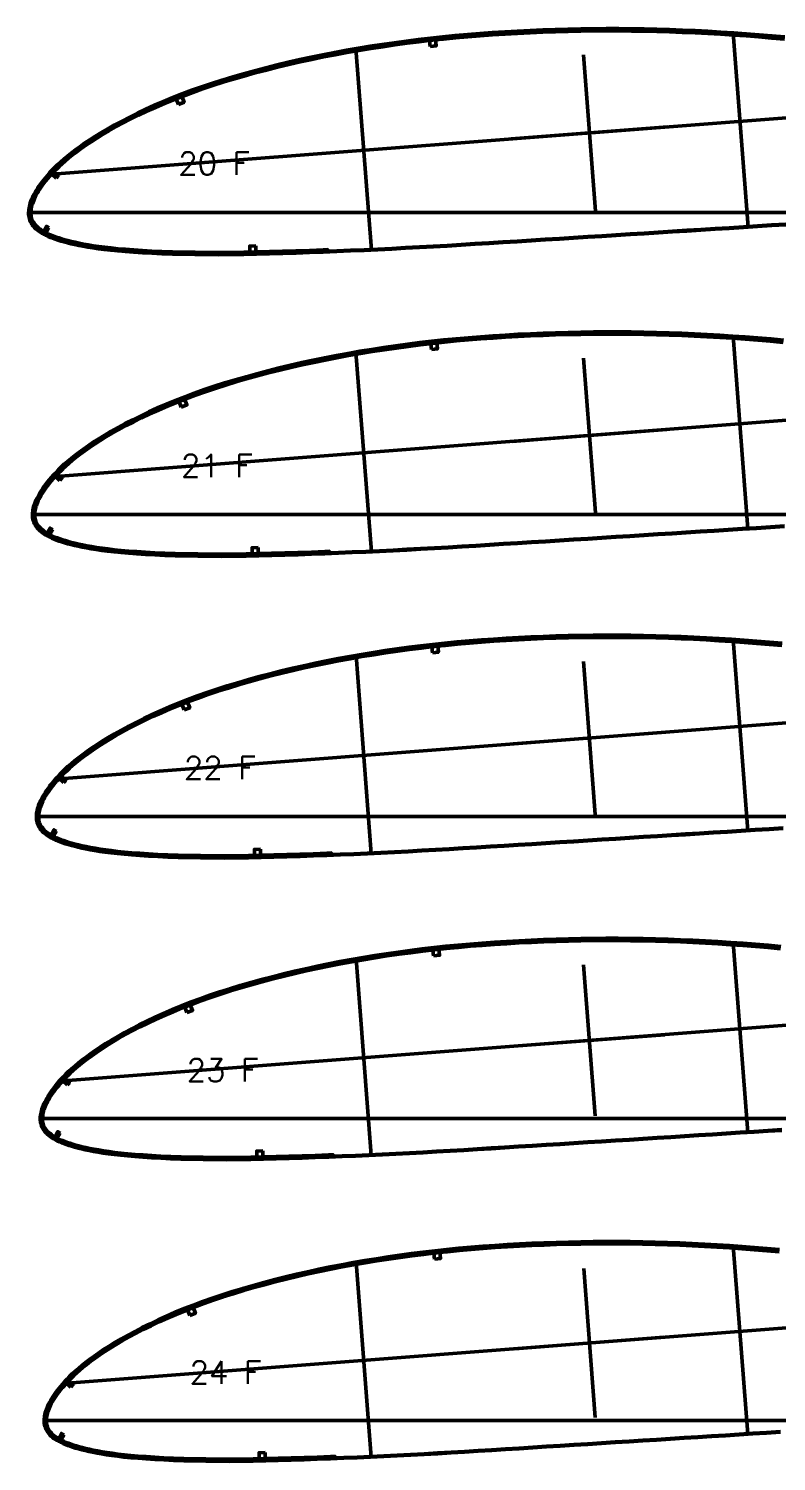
# Model space of a CAD drawing. Header units: metres. Extents: x -405 to 675, y -15418 to 133.
# Drawn here: x -372 to 124, y -4627 to -3678 of the extents above; entities that cross this region are included whole.
import ezdxf

# ---------------------------------------------------------------- set-up
doc = ezdxf.new("R2010")
doc.units = ezdxf.units.M
for name, color, linetype, lineweight in [('FoilLayer', 7, 'Continuous', 50), ('RefFoilLayer', 7, 'Continuous', 50), ('StringerLayer', 7, 'Continuous', 50), ('SubLayer', 7, 'Continuous', 50), ('TextLayer', 7, 'Continuous', 50)]:
    doc.layers.add(name, color=color, linetype=linetype, lineweight=lineweight)
doc.styles.add('MSゴシック', font='romans')

msp = doc.modelspace()

# ---------------------------------------------------------------- linework, layer by layer
at = {"layer": 'FoilLayer'}
for points in [[(129.36, -3685.13), (120.86, -3684.38), (112.36, -3683.67), (103.87, -3683.02), (95.39, -3682.42), (86.92, -3681.88), (78.46, -3681.4), (70, -3680.97), (61.56, -3680.61), (53.12, -3680.3), (44.7, -3680.05), (36.27, -3679.86), (27.86, -3679.73), (19.45, -3679.66), (11.05, -3679.66), (2.64, -3679.71), (-5.77, -3679.83), (-14.16, -3680), (-22.55, -3680.23), (-30.92, -3680.52), (-39.28, -3680.87), (-47.62, -3681.28), (-55.94, -3681.75), (-64.24, -3682.29), (-72.49, -3682.87), (-80.69, -3683.52), (-88.83, -3684.23), (-96.92, -3685.02), (-104.98, -3685.89), (-113.02, -3686.83), (-121.05, -3687.85), (-129.05, -3688.93), (-137.02, -3690.09), (-144.97, -3691.31), (-152.87, -3692.61), (-160.73, -3693.98), (-168.55, -3695.41), (-176.3, -3696.92), (-184, -3698.5), (-191.63, -3700.15), (-199.2, -3701.88), (-206.69, -3703.68), (-214.11, -3705.56), (-221.48, -3707.51), (-228.76, -3709.52), (-235.89, -3711.57), (-242.87, -3713.68), (-249.7, -3715.85), (-256.38, -3718.1), (-262.93, -3720.42), (-269.33, -3722.8), (-275.58, -3725.25), (-281.67, -3727.75), (-287.57, -3730.3), (-293.29, -3732.88), (-298.81, -3735.49), (-304.1, -3738.1), (-309.14, -3740.69), (-313.92, -3743.25), (-318.41, -3745.76), (-322.62, -3748.24), (-326.56, -3750.67), (-330.24, -3753.03), (-333.66, -3755.34), (-336.83, -3757.56), (-339.77, -3759.71), (-342.48, -3761.79), (-344.99, -3763.79), (-347.29, -3765.73), (-349.42, -3767.6), (-351.38, -3769.42), (-353.2, -3771.18), (-354.88, -3772.87), (-356.43, -3774.51), (-357.87, -3776.1), (-359.19, -3777.63), (-360.41, -3779.12), (-361.53, -3780.56), (-362.57, -3781.97), (-363.53, -3783.33), (-364.41, -3784.65), (-365.21, -3785.94), (-365.95, -3787.21), (-366.64, -3788.44), (-367.25, -3789.61), (-367.79, -3790.75), (-368.28, -3791.9), (-368.72, -3793.03), (-369.1, -3794.09), (-369.42, -3795.11), (-369.66, -3796.15), (-369.86, -3797.17), (-370.01, -3798.16), (-370.1, -3799.11), (-370.14, -3800.06), (-370.14, -3800.94), (-370.07, -3801.83), (-369.93, -3802.71), (-369.71, -3803.61), (-369.4, -3804.5), (-369.02, -3805.38), (-368.56, -3806.25), (-368.03, -3807.09), (-367.41, -3807.92), (-366.69, -3808.73), (-365.9, -3809.52), (-365.03, -3810.29), (-364.08, -3811.04), (-363.05, -3811.76), (-361.95, -3812.46), (-360.76, -3813.13), (-359.49, -3813.78), (-358.11, -3814.4), (-356.65, -3815.02), (-355.08, -3815.62), (-353.42, -3816.21), (-351.65, -3816.81), (-349.76, -3817.4), (-347.75, -3817.99), (-345.61, -3818.57), (-343.31, -3819.14), (-340.84, -3819.69), (-338.17, -3820.25), (-335.3, -3820.8), (-332.2, -3821.35), (-328.86, -3821.91), (-325.24, -3822.44), (-321.33, -3822.96), (-317.08, -3823.44), (-312.46, -3823.89), (-307.44, -3824.32), (-302.02, -3824.73), (-296.2, -3825.11), (-289.98, -3825.44), (-283.37, -3825.71), (-276.38, -3825.94), (-269.03, -3826.11), (-261.39, -3826.25), (-253.54, -3826.34), (-245.54, -3826.38), (-237.41, -3826.36), (-229.13, -3826.25), (-220.68, -3826.08), (-212.07, -3825.86), (-203.34, -3825.61), (-194.51, -3825.32), (-185.56, -3824.99), (-176.52, -3824.65), (-173.49, -3824.53), (-173.45, -3825.58), (-167.41, -3825.34), (-158.33, -3824.97), (-149.25, -3824.57), (-140.15, -3824.13), (-131.01, -3823.67), (-121.84, -3823.19), (-112.64, -3822.71), (-103.45, -3822.21), (-94.28, -3821.69), (-85.09, -3821.14), (-75.86, -3820.56), (-66.58, -3819.98), (-57.28, -3819.4), (-47.97, -3818.83), (-38.64, -3818.25), (-29.29, -3817.66), (-19.92, -3817.07), (-10.54, -3816.47), (-1.16, -3815.88), (8.22, -3815.3), (17.61, -3814.71), (26.98, -3814.13), (36.35, -3813.53), (45.73, -3812.93), (55.12, -3812.34), (64.5, -3811.74), (73.88, -3811.16), (83.26, -3810.57), (92.64, -3809.98), (102.02, -3809.38), (111.39, -3808.78), (120.76, -3808.18), (130.12, -3807.58)], [(128.46, -3885.94), (120.02, -3885.18), (111.59, -3884.48), (103.15, -3883.84), (94.73, -3883.24), (86.32, -3882.71), (77.91, -3882.23), (69.52, -3881.8), (61.13, -3881.44), (52.76, -3881.13), (44.39, -3880.89), (36.02, -3880.7), (27.67, -3880.57), (19.32, -3880.5), (10.97, -3880.5), (2.62, -3880.55), (-5.73, -3880.67), (-14.07, -3880.84), (-22.4, -3881.06), (-30.71, -3881.35), (-39.01, -3881.7), (-47.29, -3882.11), (-55.56, -3882.58), (-63.8, -3883.11), (-71.99, -3883.69), (-80.13, -3884.33), (-88.22, -3885.04), (-96.25, -3885.82), (-104.25, -3886.68), (-112.24, -3887.62), (-120.21, -3888.63), (-128.16, -3889.71), (-136.07, -3890.86), (-143.96, -3892.07), (-151.82, -3893.36), (-159.62, -3894.72), (-167.38, -3896.15), (-175.08, -3897.64), (-182.73, -3899.21), (-190.31, -3900.85), (-197.82, -3902.56), (-205.26, -3904.35), (-212.63, -3906.22), (-219.95, -3908.16), (-227.17, -3910.15), (-234.26, -3912.19), (-241.19, -3914.28), (-247.97, -3916.44), (-254.61, -3918.67), (-261.11, -3920.98), (-267.46, -3923.34), (-273.67, -3925.78), (-279.72, -3928.26), (-285.58, -3930.79), (-291.26, -3933.35), (-296.74, -3935.94), (-302, -3938.54), (-307.01, -3941.11), (-311.75, -3943.65), (-316.21, -3946.15), (-320.39, -3948.61), (-324.3, -3951.01), (-327.95, -3953.37), (-331.35, -3955.65), (-334.5, -3957.87), (-337.42, -3960), (-340.11, -3962.06), (-342.6, -3964.05), (-344.89, -3965.97), (-347, -3967.84), (-348.95, -3969.64), (-350.76, -3971.39), (-352.42, -3973.07), (-353.97, -3974.7), (-355.39, -3976.27), (-356.7, -3977.79), (-357.91, -3979.27), (-359.03, -3980.7), (-360.06, -3982.1), (-361.01, -3983.45), (-361.88, -3984.76), (-362.68, -3986.04), (-363.42, -3987.3), (-364.1, -3988.52), (-364.71, -3989.68), (-365.25, -3990.82), (-365.72, -3991.96), (-366.16, -3993.08), (-366.54, -3994.13), (-366.86, -3995.15), (-367.1, -3996.18), (-367.29, -3997.19), (-367.44, -3998.17), (-367.54, -3999.12), (-367.58, -4000.06), (-367.57, -4000.94), (-367.5, -4001.82), (-367.36, -4002.69), (-367.14, -4003.58), (-366.84, -4004.46), (-366.47, -4005.34), (-366.01, -4006.2), (-365.48, -4007.04), (-364.86, -4007.86), (-364.15, -4008.67), (-363.37, -4009.45), (-362.5, -4010.22), (-361.56, -4010.96), (-360.54, -4011.67), (-359.45, -4012.37), (-358.27, -4013.03), (-357, -4013.67), (-355.64, -4014.3), (-354.18, -4014.9), (-352.63, -4015.5), (-350.98, -4016.09), (-349.22, -4016.68), (-347.34, -4017.27), (-345.35, -4017.85), (-343.22, -4018.43), (-340.94, -4018.99), (-338.48, -4019.55), (-335.84, -4020.1), (-332.98, -4020.65), (-329.91, -4021.2), (-326.58, -4021.74), (-322.99, -4022.28), (-319.11, -4022.79), (-314.89, -4023.27), (-310.3, -4023.72), (-305.32, -4024.14), (-299.93, -4024.55), (-294.15, -4024.92), (-287.98, -4025.25), (-281.41, -4025.53), (-274.47, -4025.75), (-267.17, -4025.92), (-259.59, -4026.06), (-251.79, -4026.15), (-243.84, -4026.19), (-235.77, -4026.16), (-227.55, -4026.06), (-219.15, -4025.89), (-210.6, -4025.68), (-201.94, -4025.43), (-193.17, -4025.13), (-184.28, -4024.81), (-175.31, -4024.47), (-172.3, -4024.35), (-172.25, -4025.4), (-166.25, -4025.16), (-157.23, -4024.79), (-148.22, -4024.39), (-139.19, -4023.96), (-130.11, -4023.5), (-120.99, -4023.03), (-111.86, -4022.55), (-102.74, -4022.05), (-93.63, -4021.53), (-84.5, -4020.99), (-75.33, -4020.42), (-66.12, -4019.84), (-56.89, -4019.27), (-47.64, -4018.7), (-38.37, -4018.12), (-29.09, -4017.54), (-19.78, -4016.94), (-10.47, -4016.35), (-1.15, -4015.77), (8.17, -4015.19), (17.49, -4014.61), (26.79, -4014.03), (36.1, -4013.44), (45.42, -4012.84), (54.73, -4012.25), (64.05, -4011.66), (73.37, -4011.08), (82.69, -4010.49), (92, -4009.91), (101.31, -4009.31), (110.63, -4008.71), (119.93, -4008.12), (129.22, -4007.53)], [(127.57, -4086.74), (119.19, -4085.99), (110.81, -4085.3), (102.44, -4084.65), (94.07, -4084.07), (85.72, -4083.53), (77.37, -4083.06), (69.04, -4082.64), (60.71, -4082.28), (52.39, -4081.97), (44.08, -4081.73), (35.77, -4081.54), (27.47, -4081.41), (19.18, -4081.35), (10.89, -4081.34), (2.6, -4081.39), (-5.69, -4081.51), (-13.97, -4081.67), (-22.24, -4081.9), (-30.5, -4082.19), (-38.74, -4082.53), (-46.96, -4082.94), (-55.17, -4083.41), (-63.35, -4083.93), (-71.49, -4084.51), (-79.58, -4085.15), (-87.6, -4085.85), (-95.58, -4086.63), (-103.52, -4087.48), (-111.45, -4088.41), (-119.37, -4089.41), (-127.26, -4090.48), (-135.13, -4091.62), (-142.96, -4092.83), (-150.76, -4094.11), (-158.51, -4095.46), (-166.21, -4096.88), (-173.86, -4098.37), (-181.45, -4099.92), (-188.98, -4101.55), (-196.44, -4103.25), (-203.83, -4105.03), (-211.15, -4106.88), (-218.42, -4108.81), (-225.59, -4110.79), (-232.63, -4112.81), (-239.51, -4114.89), (-246.25, -4117.03), (-252.84, -4119.25), (-259.29, -4121.53), (-265.6, -4123.89), (-271.76, -4126.3), (-277.77, -4128.77), (-283.6, -4131.28), (-289.23, -4133.83), (-294.67, -4136.4), (-299.89, -4138.97), (-304.87, -4141.53), (-309.57, -4144.05), (-314, -4146.53), (-318.16, -4148.97), (-322.04, -4151.36), (-325.67, -4153.7), (-329.04, -4155.97), (-332.17, -4158.17), (-335.07, -4160.29), (-337.74, -4162.33), (-340.21, -4164.31), (-342.48, -4166.22), (-344.58, -4168.07), (-346.52, -4169.86), (-348.31, -4171.59), (-349.97, -4173.26), (-351.5, -4174.88), (-352.91, -4176.44), (-354.21, -4177.95), (-355.42, -4179.42), (-356.52, -4180.84), (-357.55, -4182.23), (-358.49, -4183.57), (-359.36, -4184.87), (-360.15, -4186.15), (-360.88, -4187.4), (-361.55, -4188.61), (-362.16, -4189.76), (-362.7, -4190.88), (-363.17, -4192.02), (-363.61, -4193.13), (-363.99, -4194.18), (-364.3, -4195.19), (-364.54, -4196.2), (-364.73, -4197.21), (-364.88, -4198.18), (-364.97, -4199.12), (-365.01, -4200.06), (-365, -4200.93), (-364.94, -4201.8), (-364.8, -4202.67), (-364.58, -4203.55), (-364.28, -4204.43), (-363.91, -4205.29), (-363.46, -4206.15), (-362.93, -4206.98), (-362.32, -4207.8), (-361.62, -4208.6), (-360.83, -4209.38), (-359.97, -4210.14), (-359.04, -4210.87), (-358.03, -4211.58), (-356.94, -4212.27), (-355.77, -4212.93), (-354.51, -4213.57), (-353.16, -4214.19), (-351.72, -4214.79), (-350.17, -4215.38), (-348.53, -4215.97), (-346.78, -4216.56), (-344.92, -4217.14), (-342.94, -4217.72), (-340.83, -4218.29), (-338.57, -4218.85), (-336.13, -4219.4), (-333.5, -4219.95), (-330.67, -4220.49), (-327.61, -4221.04), (-324.31, -4221.58), (-320.75, -4222.11), (-316.89, -4222.62), (-312.7, -4223.1), (-308.14, -4223.54), (-303.2, -4223.96), (-297.85, -4224.37), (-292.11, -4224.74), (-285.98, -4225.07), (-279.46, -4225.34), (-272.56, -4225.56), (-265.31, -4225.73), (-257.78, -4225.87), (-250.04, -4225.96), (-242.15, -4226), (-234.13, -4225.97), (-225.97, -4225.87), (-217.63, -4225.7), (-209.14, -4225.49), (-200.54, -4225.24), (-191.82, -4224.95), (-183, -4224.63), (-174.09, -4224.29), (-171.1, -4224.17), (-171.06, -4225.22), (-165.1, -4224.98), (-156.14, -4224.62), (-147.19, -4224.22), (-138.22, -4223.79), (-129.21, -4223.34), (-120.15, -4222.87), (-111.09, -4222.39), (-102.03, -4221.89), (-92.98, -4221.38), (-83.91, -4220.84), (-74.81, -4220.27), (-65.66, -4219.7), (-56.49, -4219.13), (-47.31, -4218.57), (-38.11, -4218), (-28.89, -4217.41), (-19.65, -4216.82), (-10.4, -4216.24), (-1.14, -4215.66), (8.11, -4215.08), (17.36, -4214.5), (26.61, -4213.93), (35.85, -4213.34), (45.1, -4212.75), (54.35, -4212.16), (63.61, -4211.58), (72.86, -4211), (82.11, -4210.42), (91.36, -4209.83), (100.61, -4209.24), (109.86, -4208.65), (119.09, -4208.06), (128.32, -4207.47)], [(126.68, -4287.54), (118.35, -4286.8), (110.03, -4286.11), (101.72, -4285.47), (93.41, -4284.89), (85.11, -4284.36), (76.83, -4283.88), (68.55, -4283.47), (60.28, -4283.11), (52.02, -4282.81), (43.77, -4282.56), (35.52, -4282.38), (27.28, -4282.25), (19.05, -4282.19), (10.82, -4282.18), (2.59, -4282.23), (-5.65, -4282.35), (-13.87, -4282.51), (-22.08, -4282.74), (-30.28, -4283.02), (-38.47, -4283.37), (-46.63, -4283.77), (-54.78, -4284.23), (-62.91, -4284.75), (-70.99, -4285.33), (-79.02, -4285.96), (-86.99, -4286.66), (-94.91, -4287.43), (-102.8, -4288.28), (-110.67, -4289.21), (-118.53, -4290.2), (-126.37, -4291.26), (-134.18, -4292.39), (-141.96, -4293.6), (-149.7, -4294.87), (-157.4, -4296.2), (-165.05, -4297.61), (-172.64, -4299.09), (-180.18, -4300.63), (-187.66, -4302.25), (-195.06, -4303.94), (-202.4, -4305.7), (-209.67, -4307.55), (-216.89, -4309.46), (-224.01, -4311.42), (-230.99, -4313.43), (-237.83, -4315.5), (-244.52, -4317.63), (-251.06, -4319.82), (-257.47, -4322.09), (-263.74, -4324.43), (-269.86, -4326.83), (-275.82, -4329.27), (-281.61, -4331.77), (-287.2, -4334.3), (-292.61, -4336.85), (-297.79, -4339.41), (-302.73, -4341.94), (-307.4, -4344.45), (-311.8, -4346.91), (-315.93, -4349.34), (-319.78, -4351.71), (-323.38, -4354.03), (-326.73, -4356.29), (-329.84, -4358.47), (-332.71, -4360.57), (-335.37, -4362.6), (-337.82, -4364.56), (-340.08, -4366.46), (-342.16, -4368.3), (-344.09, -4370.08), (-345.86, -4371.8), (-347.51, -4373.46), (-349.03, -4375.06), (-350.43, -4376.61), (-351.73, -4378.11), (-352.92, -4379.57), (-354.02, -4380.98), (-355.04, -4382.36), (-355.97, -4383.69), (-356.83, -4384.99), (-357.62, -4386.25), (-358.34, -4387.49), (-359.01, -4388.69), (-359.62, -4389.83), (-360.15, -4390.95), (-360.62, -4392.08), (-361.05, -4393.19), (-361.43, -4394.22), (-361.74, -4395.22), (-361.98, -4396.23), (-362.17, -4397.23), (-362.31, -4398.2), (-362.41, -4399.13), (-362.45, -4400.06), (-362.44, -4400.92), (-362.37, -4401.79), (-362.24, -4402.65), (-362.02, -4403.52), (-361.72, -4404.39), (-361.35, -4405.25), (-360.91, -4406.1), (-360.38, -4406.93), (-359.77, -4407.74), (-359.08, -4408.53), (-358.3, -4409.3), (-357.45, -4410.06), (-356.52, -4410.79), (-355.52, -4411.5), (-354.44, -4412.18), (-353.28, -4412.83), (-352.03, -4413.46), (-350.69, -4414.08), (-349.25, -4414.68), (-347.72, -4415.27), (-346.09, -4415.85), (-344.35, -4416.43), (-342.51, -4417.01), (-340.54, -4417.58), (-338.44, -4418.15), (-336.19, -4418.71), (-333.77, -4419.26), (-331.16, -4419.8), (-328.35, -4420.34), (-325.32, -4420.88), (-322.04, -4421.42), (-318.5, -4421.95), (-314.67, -4422.45), (-310.51, -4422.93), (-305.98, -4423.37), (-301.07, -4423.79), (-295.76, -4424.19), (-290.06, -4424.56), (-283.97, -4424.88), (-277.5, -4425.15), (-270.65, -4425.37), (-263.46, -4425.54), (-255.98, -4425.67), (-248.29, -4425.77), (-240.45, -4425.81), (-232.49, -4425.78), (-224.38, -4425.67), (-216.11, -4425.51), (-207.68, -4425.3), (-199.13, -4425.05), (-190.48, -4424.76), (-181.72, -4424.44), (-172.87, -4424.11), (-169.9, -4423.99), (-169.86, -4425.04), (-163.94, -4424.81), (-155.05, -4424.44), (-146.16, -4424.05), (-137.25, -4423.62), (-128.3, -4423.17), (-119.31, -4422.7), (-110.31, -4422.23), (-101.31, -4421.74), (-92.33, -4421.23), (-83.33, -4420.69), (-74.29, -4420.13), (-65.2, -4419.56), (-56.1, -4418.99), (-46.97, -4418.43), (-37.84, -4417.87), (-28.69, -4417.29), (-19.51, -4416.7), (-10.32, -4416.12), (-1.14, -4415.54), (8.05, -4414.97), (17.24, -4414.4), (26.42, -4413.83), (35.6, -4413.24), (44.79, -4412.66), (53.97, -4412.07), (63.16, -4411.49), (72.35, -4410.92), (81.54, -4410.34), (90.72, -4409.76), (99.9, -4409.17), (109.09, -4408.58), (118.26, -4408), (127.42, -4407.42)], [(125.78, -4488.35), (117.52, -4487.61), (109.26, -4486.92), (101, -4486.29), (92.75, -4485.71), (84.51, -4485.18), (76.29, -4484.71), (68.07, -4484.3), (59.86, -4483.94), (51.65, -4483.64), (43.46, -4483.4), (35.27, -4483.22), (27.09, -4483.09), (18.92, -4483.03), (10.74, -4483.02), (2.57, -4483.08), (-5.61, -4483.19), (-13.77, -4483.35), (-21.93, -4483.58), (-30.07, -4483.86), (-38.19, -4484.2), (-46.3, -4484.6), (-54.4, -4485.06), (-62.46, -4485.58), (-70.49, -4486.15), (-78.46, -4486.78), (-86.38, -4487.47), (-94.24, -4488.24), (-102.07, -4489.08), (-109.89, -4490), (-117.7, -4490.98), (-125.48, -4492.04), (-133.23, -4493.16), (-140.96, -4494.36), (-148.64, -4495.62), (-156.29, -4496.95), (-163.88, -4498.34), (-171.43, -4499.81), (-178.91, -4501.35), (-186.33, -4502.95), (-193.69, -4504.63), (-200.97, -4506.38), (-208.19, -4508.21), (-215.36, -4510.11), (-222.43, -4512.06), (-229.36, -4514.05), (-236.15, -4516.1), (-242.79, -4518.22), (-249.29, -4520.4), (-255.65, -4522.65), (-261.87, -4524.97), (-267.95, -4527.35), (-273.87, -4529.78), (-279.62, -4532.26), (-285.18, -4534.77), (-290.54, -4537.31), (-295.68, -4539.84), (-300.59, -4542.36), (-305.23, -4544.85), (-309.6, -4547.3), (-313.69, -4549.7), (-317.52, -4552.06), (-321.09, -4554.36), (-324.42, -4556.6), (-327.5, -4558.77), (-330.36, -4560.86), (-333, -4562.88), (-335.43, -4564.82), (-337.68, -4566.7), (-339.74, -4568.53), (-341.65, -4570.3), (-343.42, -4572), (-345.05, -4573.65), (-346.56, -4575.24), (-347.95, -4576.78), (-349.24, -4578.27), (-350.42, -4579.72), (-351.52, -4581.12), (-352.52, -4582.49), (-353.45, -4583.81), (-354.31, -4585.1), (-355.09, -4586.35), (-355.81, -4587.58), (-356.47, -4588.78), (-357.07, -4589.91), (-357.6, -4591.02), (-358.07, -4592.14), (-358.49, -4593.24), (-358.87, -4594.27), (-359.17, -4595.26), (-359.41, -4596.26), (-359.6, -4597.25), (-359.75, -4598.21), (-359.84, -4599.14), (-359.88, -4600.06), (-359.87, -4600.91), (-359.81, -4601.77), (-359.67, -4602.63), (-359.46, -4603.49), (-359.16, -4604.35), (-358.8, -4605.21), (-358.35, -4606.05), (-357.83, -4606.87), (-357.23, -4607.68), (-356.54, -4608.46), (-355.77, -4609.23), (-354.92, -4609.98), (-354, -4610.7), (-353.01, -4611.41), (-351.93, -4612.08), (-350.78, -4612.73), (-349.54, -4613.36), (-348.21, -4613.97), (-346.78, -4614.56), (-345.26, -4615.15), (-343.65, -4615.73), (-341.92, -4616.3), (-340.09, -4616.88), (-338.14, -4617.45), (-336.05, -4618.01), (-333.82, -4618.57), (-331.42, -4619.11), (-328.83, -4619.65), (-326.03, -4620.19), (-323.02, -4620.72), (-319.77, -4621.26), (-316.25, -4621.78), (-312.45, -4622.28), (-308.32, -4622.75), (-303.83, -4623.19), (-298.95, -4623.61), (-293.68, -4624.01), (-288.02, -4624.37), (-281.97, -4624.69), (-275.54, -4624.96), (-268.74, -4625.18), (-261.6, -4625.35), (-254.17, -4625.48), (-246.54, -4625.58), (-238.76, -4625.61), (-230.85, -4625.59), (-222.8, -4625.48), (-214.58, -4625.32), (-206.21, -4625.11), (-197.73, -4624.86), (-189.14, -4624.58), (-180.44, -4624.26), (-171.65, -4623.93), (-168.7, -4623.81), (-168.66, -4624.86), (-162.78, -4624.63), (-153.95, -4624.26), (-145.13, -4623.88), (-136.28, -4623.45), (-127.4, -4623), (-118.47, -4622.54), (-109.53, -4622.07), (-100.6, -4621.58), (-91.68, -4621.08), (-82.74, -4620.54), (-73.76, -4619.98), (-64.74, -4619.42), (-55.7, -4618.86), (-46.64, -4618.3), (-37.57, -4617.74), (-28.48, -4617.16), (-19.37, -4616.58), (-10.25, -4616), (-1.13, -4615.43), (8, -4614.86), (17.12, -4614.29), (26.24, -4613.73), (35.35, -4613.15), (44.47, -4612.56), (53.59, -4611.98), (62.72, -4611.41), (71.84, -4610.84), (80.96, -4610.27), (90.08, -4609.69), (99.2, -4609.11), (108.32, -4608.52), (117.43, -4607.94), (126.52, -4607.36)]]:
    msp.add_lwpolyline(points, dxfattribs=at)
at = {"layer": 'RefFoilLayer'}
for points in [[(129.49, -3683.64), (120.98, -3682.88), (112.48, -3682.17), (103.98, -3681.52), (95.48, -3680.92), (87, -3680.38), (78.53, -3679.9), (70.07, -3679.47), (61.61, -3679.11), (53.17, -3678.8), (44.73, -3678.55), (36.3, -3678.36), (27.87, -3678.23), (19.45, -3678.16), (11.04, -3678.16), (2.62, -3678.21), (-5.8, -3678.33), (-14.21, -3678.5), (-22.6, -3678.73), (-30.99, -3679.02), (-39.35, -3679.37), (-47.71, -3679.78), (-56.04, -3680.26), (-64.35, -3680.79), (-72.61, -3681.38), (-80.82, -3682.03), (-88.98, -3682.74), (-97.08, -3683.53), (-105.15, -3684.4), (-113.21, -3685.34), (-121.25, -3686.36), (-129.26, -3687.45), (-137.25, -3688.6), (-145.21, -3689.83), (-153.13, -3691.13), (-161.01, -3692.5), (-168.83, -3693.94), (-176.6, -3695.45), (-184.32, -3697.04), (-191.97, -3698.69), (-199.55, -3700.42), (-207.05, -3702.22), (-214.5, -3704.11), (-221.88, -3706.07), (-229.17, -3708.08), (-236.32, -3710.13), (-243.33, -3712.25), (-250.18, -3714.43), (-256.88, -3716.69), (-263.45, -3719.01), (-269.87, -3721.41), (-276.15, -3723.86), (-282.26, -3726.37), (-288.19, -3728.93), (-293.93, -3731.52), (-299.47, -3734.14), (-304.79, -3736.76), (-309.85, -3739.37), (-314.65, -3741.94), (-319.17, -3744.47), (-323.41, -3746.96), (-327.38, -3749.4), (-331.08, -3751.79), (-334.52, -3754.11), (-337.72, -3756.35), (-340.68, -3758.52), (-343.42, -3760.62), (-345.95, -3762.64), (-348.29, -3764.6), (-350.44, -3766.5), (-352.43, -3768.34), (-354.27, -3770.12), (-355.97, -3771.84), (-357.55, -3773.51), (-359, -3775.12), (-360.35, -3776.68), (-361.59, -3778.2), (-362.74, -3779.67), (-363.8, -3781.11), (-364.78, -3782.5), (-365.68, -3783.86), (-366.5, -3785.19), (-367.26, -3786.48), (-367.96, -3787.74), (-368.61, -3788.96), (-369.18, -3790.17), (-369.67, -3791.36), (-370.13, -3792.52), (-370.54, -3793.65), (-370.88, -3794.77), (-371.14, -3795.87), (-371.34, -3796.95), (-371.5, -3798.01), (-371.6, -3799.05), (-371.64, -3800.06), (-371.63, -3801.06), (-371.55, -3802.07), (-371.38, -3803.09), (-371.12, -3804.1), (-370.78, -3805.1), (-370.35, -3806.08), (-369.83, -3807.05), (-369.22, -3808), (-368.53, -3808.92), (-367.75, -3809.8), (-366.89, -3810.65), (-365.95, -3811.47), (-364.94, -3812.27), (-363.85, -3813.03), (-362.69, -3813.77), (-361.44, -3814.47), (-360.11, -3815.14), (-358.69, -3815.79), (-357.19, -3816.42), (-355.59, -3817.03), (-353.89, -3817.64), (-352.09, -3818.24), (-350.18, -3818.84), (-348.14, -3819.44), (-345.97, -3820.02), (-343.64, -3820.6), (-341.14, -3821.16), (-338.46, -3821.72), (-335.56, -3822.28), (-332.44, -3822.83), (-329.08, -3823.39), (-325.44, -3823.93), (-321.5, -3824.45), (-317.22, -3824.94), (-312.59, -3825.39), (-307.55, -3825.82), (-302.12, -3826.23), (-296.28, -3826.61), (-290.04, -3826.94), (-283.42, -3827.21), (-276.41, -3827.44), (-269.06, -3827.61), (-261.41, -3827.75), (-253.55, -3827.84), (-245.53, -3827.88), (-237.39, -3827.85), (-229.1, -3827.75), (-220.64, -3827.58), (-212.03, -3827.36), (-203.29, -3827.11), (-194.45, -3826.82), (-185.5, -3826.49), (-176.47, -3826.15), (-167.39, -3825.79), (-158.31, -3825.42), (-149.23, -3825.02), (-140.13, -3824.58), (-130.99, -3824.12), (-121.81, -3823.64), (-112.62, -3823.16), (-103.43, -3822.66), (-94.25, -3822.14), (-85.06, -3821.59), (-75.83, -3821.01), (-66.55, -3820.43), (-57.26, -3819.85), (-47.94, -3819.28), (-38.61, -3818.7), (-29.26, -3818.11), (-19.89, -3817.51), (-10.51, -3816.92), (-1.13, -3816.33), (8.25, -3815.75), (17.64, -3815.16), (27.01, -3814.58), (36.38, -3813.98), (45.76, -3813.38), (55.14, -3812.78), (64.52, -3812.19), (73.91, -3811.61), (83.29, -3811.02), (92.67, -3810.43), (102.05, -3809.83), (111.42, -3809.22), (120.79, -3808.62), (130.15, -3808.03)], [(128.6, -3884.44), (120.15, -3883.69), (111.7, -3882.99), (103.26, -3882.34), (94.82, -3881.75), (86.4, -3881.21), (77.99, -3880.73), (69.58, -3880.31), (61.19, -3879.94), (52.8, -3879.64), (44.42, -3879.39), (36.05, -3879.2), (27.68, -3879.07), (19.32, -3879), (10.96, -3879), (2.6, -3879.05), (-5.76, -3879.17), (-14.11, -3879.34), (-22.45, -3879.57), (-30.77, -3879.85), (-39.08, -3880.2), (-47.38, -3880.61), (-55.65, -3881.08), (-63.9, -3881.61), (-72.11, -3882.2), (-80.27, -3882.84), (-88.36, -3883.55), (-96.41, -3884.33), (-104.42, -3885.19), (-112.42, -3886.13), (-120.41, -3887.14), (-128.37, -3888.22), (-136.3, -3889.37), (-144.21, -3890.59), (-152.07, -3891.88), (-159.89, -3893.24), (-167.67, -3894.67), (-175.38, -3896.17), (-183.04, -3897.75), (-190.64, -3899.39), (-198.17, -3901.1), (-205.62, -3902.9), (-213.02, -3904.77), (-220.35, -3906.72), (-227.59, -3908.71), (-234.69, -3910.75), (-241.65, -3912.85), (-248.45, -3915.02), (-255.11, -3917.26), (-261.63, -3919.57), (-268.01, -3921.95), (-274.24, -3924.39), (-280.31, -3926.88), (-286.2, -3929.42), (-291.9, -3932), (-297.4, -3934.6), (-302.68, -3937.2), (-307.71, -3939.79), (-312.48, -3942.34), (-316.97, -3944.85), (-321.18, -3947.33), (-325.12, -3949.75), (-328.79, -3952.12), (-332.21, -3954.43), (-335.39, -3956.66), (-338.33, -3958.81), (-341.05, -3960.89), (-343.56, -3962.9), (-345.88, -3964.85), (-348.02, -3966.73), (-349.99, -3968.56), (-351.82, -3970.33), (-353.51, -3972.04), (-355.08, -3973.69), (-356.52, -3975.29), (-357.86, -3976.84), (-359.1, -3978.35), (-360.24, -3979.81), (-361.29, -3981.24), (-362.26, -3982.62), (-363.15, -3983.97), (-363.97, -3985.29), (-364.73, -3986.57), (-365.42, -3987.82), (-366.06, -3989.04), (-366.63, -3990.24), (-367.12, -3991.42), (-367.57, -3992.57), (-367.98, -3993.7), (-368.32, -3994.8), (-368.58, -3995.9), (-368.78, -3996.97), (-368.93, -3998.02), (-369.04, -3999.05), (-369.08, -4000.06), (-369.07, -4001.06), (-368.98, -4002.06), (-368.82, -4003.06), (-368.56, -4004.07), (-368.22, -4005.06), (-367.79, -4006.04), (-367.28, -4007.01), (-366.67, -4007.94), (-365.99, -4008.85), (-365.21, -4009.73), (-364.36, -4010.58), (-363.43, -4011.4), (-362.42, -4012.18), (-361.34, -4012.94), (-360.18, -4013.67), (-358.94, -4014.37), (-357.62, -4015.04), (-356.21, -4015.68), (-354.72, -4016.3), (-353.13, -4016.91), (-351.45, -4017.52), (-349.66, -4018.11), (-347.76, -4018.71), (-345.74, -4019.3), (-343.58, -4019.89), (-341.27, -4020.46), (-338.79, -4021.02), (-336.12, -4021.57), (-333.25, -4022.12), (-330.15, -4022.68), (-326.8, -4023.23), (-323.19, -4023.77), (-319.28, -4024.28), (-315.03, -4024.76), (-310.43, -4025.21), (-305.43, -4025.64), (-300.03, -4026.05), (-294.23, -4026.42), (-288.04, -4026.75), (-281.46, -4027.03), (-274.5, -4027.25), (-267.2, -4027.42), (-259.6, -4027.56), (-251.8, -4027.65), (-243.84, -4027.69), (-235.75, -4027.66), (-227.52, -4027.56), (-219.12, -4027.39), (-210.56, -4027.18), (-201.89, -4026.92), (-193.11, -4026.63), (-184.22, -4026.31), (-175.25, -4025.97), (-166.23, -4025.61), (-157.21, -4025.24), (-148.2, -4024.84), (-139.16, -4024.41), (-130.09, -4023.95), (-120.97, -4023.48), (-111.84, -4023), (-102.71, -4022.5), (-93.6, -4021.98), (-84.47, -4021.44), (-75.3, -4020.87), (-66.09, -4020.29), (-56.86, -4019.72), (-47.61, -4019.15), (-38.35, -4018.57), (-29.06, -4017.99), (-19.75, -4017.39), (-10.44, -4016.8), (-1.12, -4016.22), (8.19, -4015.64), (17.51, -4015.06), (26.82, -4014.48), (36.13, -4013.89), (45.45, -4013.29), (54.76, -4012.7), (64.08, -4012.11), (73.4, -4011.53), (82.72, -4010.94), (92.03, -4010.35), (101.34, -4009.76), (110.65, -4009.16), (119.96, -4008.56), (129.25, -4007.98)], [(127.7, -4085.25), (119.31, -4084.5), (110.92, -4083.8), (102.54, -4083.16), (94.17, -4082.57), (85.8, -4082.03), (77.45, -4081.56), (69.1, -4081.14), (60.76, -4080.78), (52.43, -4080.47), (44.11, -4080.23), (35.8, -4080.04), (27.49, -4079.91), (19.18, -4079.85), (10.89, -4079.84), (2.58, -4079.89), (-5.72, -4080.01), (-14.01, -4080.18), (-22.29, -4080.4), (-30.56, -4080.69), (-38.81, -4081.04), (-47.05, -4081.44), (-55.27, -4081.91), (-63.46, -4082.43), (-71.61, -4083.02), (-79.71, -4083.65), (-87.75, -4084.36), (-95.74, -4085.14), (-103.7, -4085.99), (-111.64, -4086.93), (-119.57, -4087.93), (-127.48, -4089), (-135.36, -4090.14), (-143.2, -4091.35), (-151.01, -4092.64), (-158.78, -4093.99), (-166.5, -4095.41), (-174.17, -4096.9), (-181.77, -4098.46), (-189.32, -4100.09), (-196.79, -4101.79), (-204.19, -4103.57), (-211.54, -4105.43), (-218.82, -4107.36), (-226.01, -4109.34), (-233.06, -4111.37), (-239.97, -4113.46), (-246.72, -4115.61), (-253.34, -4117.84), (-259.81, -4120.13), (-266.15, -4122.49), (-272.33, -4124.91), (-278.36, -4127.39), (-284.21, -4129.91), (-289.88, -4132.47), (-295.34, -4135.05), (-300.58, -4137.64), (-305.57, -4140.2), (-310.31, -4142.74), (-314.76, -4145.24), (-318.95, -4147.69), (-322.86, -4150.1), (-326.5, -4152.46), (-329.9, -4154.74), (-333.05, -4156.96), (-335.98, -4159.1), (-338.68, -4161.16), (-341.17, -4163.16), (-343.48, -4165.09), (-345.6, -4166.97), (-347.56, -4168.78), (-349.38, -4170.54), (-351.06, -4172.23), (-352.61, -4173.87), (-354.05, -4175.46), (-355.37, -4177), (-356.6, -4178.5), (-357.73, -4179.95), (-358.78, -4181.37), (-359.74, -4182.74), (-360.63, -4184.08), (-361.44, -4185.39), (-362.19, -4186.67), (-362.88, -4187.91), (-363.52, -4189.12), (-364.08, -4190.31), (-364.57, -4191.48), (-365.02, -4192.62), (-365.42, -4193.74), (-365.76, -4194.84), (-366.01, -4195.93), (-366.21, -4196.99), (-366.37, -4198.04), (-366.47, -4199.06), (-366.51, -4200.06), (-366.5, -4201.05), (-366.42, -4202.04), (-366.25, -4203.04), (-366, -4204.04), (-365.66, -4205.03), (-365.23, -4206), (-364.72, -4206.96), (-364.13, -4207.89), (-363.44, -4208.79), (-362.67, -4209.66), (-361.82, -4210.5), (-360.9, -4211.32), (-359.9, -4212.1), (-358.83, -4212.85), (-357.68, -4213.58), (-356.45, -4214.27), (-355.14, -4214.93), (-353.74, -4215.57), (-352.25, -4216.19), (-350.68, -4216.8), (-349.01, -4217.39), (-347.23, -4217.99), (-345.35, -4218.58), (-343.34, -4219.17), (-341.19, -4219.75), (-338.9, -4220.31), (-336.43, -4220.87), (-333.78, -4221.42), (-330.93, -4221.97), (-327.85, -4222.52), (-324.53, -4223.07), (-320.94, -4223.6), (-317.06, -4224.11), (-312.84, -4224.59), (-308.27, -4225.04), (-303.31, -4225.46), (-297.95, -4225.86), (-292.19, -4226.24), (-286.04, -4226.57), (-279.5, -4226.84), (-272.6, -4227.06), (-265.34, -4227.23), (-257.8, -4227.37), (-250.05, -4227.46), (-242.14, -4227.5), (-234.11, -4227.47), (-225.94, -4227.36), (-217.59, -4227.2), (-209.1, -4226.99), (-200.49, -4226.74), (-191.77, -4226.45), (-182.94, -4226.13), (-174.03, -4225.79), (-165.08, -4225.43), (-156.12, -4225.07), (-147.17, -4224.67), (-138.2, -4224.24), (-129.18, -4223.79), (-120.13, -4223.32), (-111.06, -4222.84), (-102, -4222.34), (-92.95, -4221.83), (-83.89, -4221.29), (-74.78, -4220.72), (-65.63, -4220.15), (-56.47, -4219.58), (-47.28, -4219.02), (-38.08, -4218.44), (-28.86, -4217.86), (-19.62, -4217.27), (-10.37, -4216.69), (-1.12, -4216.1), (8.14, -4215.53), (17.39, -4214.95), (26.64, -4214.38), (35.88, -4213.79), (45.13, -4213.2), (54.38, -4212.61), (63.63, -4212.03), (72.89, -4211.45), (82.14, -4210.87), (91.39, -4210.28), (100.64, -4209.69), (109.88, -4209.1), (119.12, -4208.51), (128.35, -4207.92)], [(126.81, -4286.05), (118.48, -4285.31), (110.15, -4284.62), (101.82, -4283.98), (93.51, -4283.39), (85.2, -4282.86), (76.9, -4282.39), (68.62, -4281.97), (60.34, -4281.61), (52.07, -4281.31), (43.8, -4281.07), (35.54, -4280.88), (27.29, -4280.75), (19.05, -4280.69), (10.81, -4280.68), (2.57, -4280.73), (-5.68, -4280.85), (-13.91, -4281.01), (-22.14, -4281.24), (-30.35, -4281.52), (-38.54, -4281.87), (-46.72, -4282.27), (-54.88, -4282.74), (-63.01, -4283.26), (-71.11, -4283.83), (-79.15, -4284.47), (-87.14, -4285.17), (-95.07, -4285.94), (-102.97, -4286.79), (-110.86, -4287.72), (-118.74, -4288.71), (-126.59, -4289.78), (-134.41, -4290.91), (-142.2, -4292.12), (-149.96, -4293.39), (-157.67, -4294.73), (-165.34, -4296.14), (-172.95, -4297.62), (-180.5, -4299.17), (-187.99, -4300.79), (-195.41, -4302.48), (-202.77, -4304.25), (-210.06, -4306.1), (-217.29, -4308.01), (-224.42, -4309.98), (-231.43, -4311.99), (-238.29, -4314.07), (-245, -4316.2), (-251.56, -4318.41), (-257.99, -4320.69), (-264.28, -4323.03), (-270.43, -4325.44), (-276.41, -4327.9), (-282.22, -4330.4), (-287.85, -4332.94), (-293.27, -4335.51), (-298.47, -4338.07), (-303.44, -4340.62), (-308.13, -4343.14), (-312.56, -4345.62), (-316.71, -4348.06), (-320.6, -4350.45), (-324.22, -4352.79), (-327.59, -4355.06), (-330.72, -4357.26), (-333.62, -4359.38), (-336.31, -4361.43), (-338.79, -4363.42), (-341.07, -4365.34), (-343.18, -4367.2), (-345.13, -4369), (-346.93, -4370.74), (-348.6, -4372.43), (-350.14, -4374.06), (-351.57, -4375.63), (-352.89, -4377.16), (-354.1, -4378.65), (-355.23, -4380.09), (-356.26, -4381.5), (-357.22, -4382.86), (-358.11, -4384.19), (-358.91, -4385.49), (-359.65, -4386.76), (-360.34, -4387.99), (-360.97, -4389.19), (-361.53, -4390.37), (-362.02, -4391.54), (-362.46, -4392.67), (-362.86, -4393.78), (-363.19, -4394.88), (-363.45, -4395.95), (-363.65, -4397.01), (-363.8, -4398.05), (-363.9, -4399.07), (-363.95, -4400.06), (-363.93, -4401.04), (-363.85, -4402.03), (-363.69, -4403.02), (-363.44, -4404.01), (-363.1, -4404.99), (-362.68, -4405.96), (-362.17, -4406.91), (-361.58, -4407.83), (-360.9, -4408.73), (-360.13, -4409.6), (-359.29, -4410.43), (-358.37, -4411.24), (-357.38, -4412.02), (-356.32, -4412.76), (-355.17, -4413.48), (-353.95, -4414.17), (-352.65, -4414.83), (-351.26, -4415.46), (-349.79, -4416.08), (-348.22, -4416.68), (-346.56, -4417.27), (-344.8, -4417.86), (-342.93, -4418.45), (-340.93, -4419.03), (-338.8, -4419.61), (-336.52, -4420.17), (-334.08, -4420.72), (-331.45, -4421.27), (-328.61, -4421.82), (-325.56, -4422.36), (-322.26, -4422.9), (-318.7, -4423.43), (-314.84, -4423.94), (-310.65, -4424.42), (-306.11, -4424.86), (-301.18, -4425.28), (-295.86, -4425.68), (-290.14, -4426.05), (-284.04, -4426.38), (-277.55, -4426.65), (-270.69, -4426.87), (-263.48, -4427.04), (-256, -4427.17), (-248.3, -4427.27), (-240.45, -4427.31), (-232.47, -4427.28), (-224.35, -4427.17), (-216.07, -4427.01), (-207.63, -4426.8), (-199.08, -4426.55), (-190.43, -4426.26), (-181.66, -4425.94), (-172.81, -4425.6), (-163.92, -4425.25), (-155.03, -4424.89), (-146.14, -4424.5), (-137.23, -4424.07), (-128.28, -4423.62), (-119.29, -4423.15), (-110.28, -4422.68), (-101.29, -4422.19), (-92.3, -4421.68), (-83.3, -4421.14), (-74.26, -4420.58), (-65.17, -4420.01), (-56.07, -4419.44), (-46.95, -4418.88), (-37.81, -4418.32), (-28.66, -4417.74), (-19.48, -4417.15), (-10.3, -4416.57), (-1.11, -4415.99), (8.08, -4415.42), (17.27, -4414.85), (26.45, -4414.27), (35.63, -4413.69), (44.82, -4413.1), (54, -4412.52), (63.19, -4411.94), (72.38, -4411.37), (81.57, -4410.79), (90.75, -4410.21), (99.93, -4409.62), (109.12, -4409.03), (118.29, -4408.45), (127.45, -4407.87)], [(125.91, -4486.85), (117.64, -4486.12), (109.37, -4485.43), (101.1, -4484.79), (92.85, -4484.21), (84.6, -4483.69), (76.36, -4483.22), (68.13, -4482.8), (59.91, -4482.45), (51.7, -4482.15), (43.49, -4481.9), (35.29, -4481.72), (27.1, -4481.59), (18.92, -4481.53), (10.73, -4481.52), (2.55, -4481.58), (-5.64, -4481.69), (-13.81, -4481.85), (-21.98, -4482.08), (-30.13, -4482.36), (-38.27, -4482.7), (-46.39, -4483.1), (-54.49, -4483.56), (-62.57, -4484.08), (-70.61, -4484.65), (-78.59, -4485.28), (-86.52, -4485.98), (-94.4, -4486.74), (-102.25, -4487.59), (-110.08, -4488.51), (-117.9, -4489.5), (-125.69, -4490.55), (-133.46, -4491.68), (-141.2, -4492.88), (-148.9, -4494.14), (-156.56, -4495.47), (-164.17, -4496.87), (-171.73, -4498.34), (-179.23, -4499.88), (-186.67, -4501.49), (-194.04, -4503.17), (-201.34, -4504.92), (-208.58, -4506.76), (-215.75, -4508.66), (-222.84, -4510.61), (-229.8, -4512.61), (-236.61, -4514.67), (-243.27, -4516.79), (-249.79, -4518.99), (-256.18, -4521.25), (-262.42, -4523.58), (-268.52, -4525.96), (-274.46, -4528.41), (-280.23, -4530.89), (-285.82, -4533.41), (-291.2, -4535.96), (-296.37, -4538.51), (-301.3, -4541.04), (-305.96, -4543.54), (-310.36, -4546), (-314.48, -4548.43), (-318.34, -4550.8), (-321.93, -4553.12), (-325.28, -4555.38), (-328.39, -4557.56), (-331.27, -4559.67), (-333.94, -4561.71), (-336.4, -4563.67), (-338.67, -4565.58), (-340.76, -4567.43), (-342.7, -4569.22), (-344.48, -4570.95), (-346.14, -4572.62), (-347.67, -4574.24), (-349.09, -4575.8), (-350.4, -4577.32), (-351.61, -4578.8), (-352.72, -4580.23), (-353.75, -4581.63), (-354.7, -4582.98), (-355.58, -4584.3), (-356.38, -4585.59), (-357.12, -4586.85), (-357.8, -4588.08), (-358.43, -4589.27), (-358.98, -4590.44), (-359.47, -4591.6), (-359.9, -4592.73), (-360.3, -4593.83), (-360.63, -4594.91), (-360.89, -4595.98), (-361.09, -4597.03), (-361.24, -4598.06), (-361.34, -4599.07), (-361.38, -4600.06), (-361.37, -4601.03), (-361.29, -4602.02), (-361.13, -4603), (-360.88, -4603.98), (-360.54, -4604.96), (-360.12, -4605.92), (-359.62, -4606.86), (-359.03, -4607.78), (-358.35, -4608.67), (-357.59, -4609.53), (-356.76, -4610.36), (-355.85, -4611.16), (-354.86, -4611.93), (-353.8, -4612.67), (-352.67, -4613.39), (-351.46, -4614.07), (-350.16, -4614.72), (-348.79, -4615.35), (-347.32, -4615.96), (-345.77, -4616.56), (-344.12, -4617.15), (-342.37, -4617.74), (-340.51, -4618.32), (-338.53, -4618.9), (-336.41, -4619.47), (-334.15, -4620.03), (-331.72, -4620.58), (-329.11, -4621.12), (-326.3, -4621.66), (-323.26, -4622.2), (-319.99, -4622.74), (-316.45, -4623.27), (-312.62, -4623.77), (-308.46, -4624.25), (-303.95, -4624.69), (-299.06, -4625.1), (-293.77, -4625.5), (-288.1, -4625.87), (-282.03, -4626.19), (-275.59, -4626.46), (-268.78, -4626.68), (-261.63, -4626.85), (-254.19, -4626.98), (-246.55, -4627.08), (-238.75, -4627.11), (-230.83, -4627.09), (-222.77, -4626.98), (-214.55, -4626.82), (-206.17, -4626.61), (-197.68, -4626.36), (-189.08, -4626.08), (-180.38, -4625.76), (-171.59, -4625.42), (-162.77, -4625.08), (-153.93, -4624.71), (-145.11, -4624.33), (-136.26, -4623.9), (-127.37, -4623.45), (-118.45, -4622.99), (-109.51, -4622.52), (-100.57, -4622.03), (-91.65, -4621.52), (-82.71, -4620.99), (-73.73, -4620.43), (-64.72, -4619.87), (-55.68, -4619.31), (-46.62, -4618.75), (-37.55, -4618.19), (-28.45, -4617.61), (-19.34, -4617.03), (-10.22, -4616.45), (-1.1, -4615.88), (8.02, -4615.31), (17.15, -4614.74), (26.26, -4614.17), (35.38, -4613.6), (44.5, -4613.01), (53.62, -4612.43), (62.74, -4611.86), (71.87, -4611.29), (80.99, -4610.72), (90.11, -4610.14), (99.23, -4609.56), (108.35, -4608.97), (117.45, -4608.39), (126.55, -4607.81)]]:
    msp.add_lwpolyline(points, dxfattribs=at)
at = {"layer": 'StringerLayer'}
for points in [[(-105.46, -3689.96), (-101.48, -3689.53), (-101.91, -3685.56), (-105.89, -3685.98), (-105.46, -3689.96)], [(-272.4, -3728.3), (-268.67, -3726.84), (-270.13, -3723.12), (-273.85, -3724.58), (-272.4, -3728.3)], [(-353.47, -3777.2), (-352.1, -3775.75), (-355, -3773), (-356.38, -3774.45), (-353.47, -3777.2)], [(-358.16, -3810), (-359.91, -3809.02), (-361.87, -3812.51), (-360.13, -3813.49), (-358.16, -3810)], [(-221.1, -3822.09), (-225.1, -3822.17), (-225.02, -3826.17), (-221.02, -3826.08), (-221.1, -3822.09)], [(-104.74, -3890.76), (-100.77, -3890.33), (-101.19, -3886.36), (-105.17, -3886.78), (-104.74, -3890.76)], [(-270.51, -3928.84), (-266.79, -3927.38), (-268.25, -3923.65), (-271.97, -3925.11), (-270.51, -3928.84)], [(-351.01, -3977.39), (-349.63, -3975.94), (-352.54, -3973.19), (-353.91, -3974.64), (-351.01, -3977.39)], [(-355.67, -4009.9), (-357.41, -4008.92), (-359.37, -4012.41), (-357.63, -4013.39), (-355.67, -4009.9)], [(-219.56, -4021.89), (-223.56, -4021.98), (-223.48, -4025.97), (-219.48, -4025.89), (-219.56, -4021.89)], [(-104.02, -4091.56), (-100.05, -4091.13), (-100.47, -4087.15), (-104.45, -4087.58), (-104.02, -4091.56)], [(-268.63, -4129.37), (-264.91, -4127.91), (-266.37, -4124.19), (-270.09, -4125.65), (-268.63, -4129.37)], [(-348.55, -4177.58), (-347.17, -4176.13), (-350.08, -4173.38), (-351.45, -4174.83), (-348.55, -4177.58)], [(-353.17, -4209.8), (-354.91, -4208.82), (-356.87, -4212.31), (-355.13, -4213.29), (-353.17, -4209.8)], [(-218.02, -4221.7), (-222.02, -4221.78), (-221.94, -4225.78), (-217.94, -4225.7), (-218.02, -4221.7)], [(-103.31, -4292.36), (-99.33, -4291.93), (-99.76, -4287.95), (-103.73, -4288.38), (-103.31, -4292.36)], [(-266.75, -4329.91), (-263.03, -4328.45), (-264.49, -4324.72), (-268.21, -4326.18), (-266.75, -4329.91)], [(-346.08, -4377.77), (-344.71, -4376.32), (-347.61, -4373.57), (-348.99, -4375.02), (-346.08, -4377.77)], [(-350.67, -4409.71), (-352.42, -4408.72), (-354.38, -4412.21), (-352.63, -4413.19), (-350.67, -4409.71)], [(-216.48, -4421.51), (-220.48, -4421.59), (-220.4, -4425.59), (-216.4, -4425.51), (-216.48, -4421.51)], [(-102.59, -4493.16), (-98.61, -4492.73), (-99.04, -4488.75), (-103.01, -4489.18), (-102.59, -4493.16)], [(-264.87, -4530.44), (-261.15, -4528.98), (-262.6, -4525.26), (-266.33, -4526.72), (-264.87, -4530.44)], [(-343.62, -4577.96), (-342.25, -4576.51), (-345.15, -4573.76), (-346.52, -4575.21), (-343.62, -4577.96)], [(-348.17, -4609.61), (-349.92, -4608.63), (-351.88, -4612.11), (-350.14, -4613.09), (-348.17, -4609.61)], [(-214.94, -4621.32), (-218.94, -4621.4), (-218.86, -4625.4), (-214.86, -4625.32), (-214.94, -4621.32)]]:
    msp.add_lwpolyline(points, dxfattribs=at)
at = {"layer": 'SubLayer'}
for p, q in [((95.19, -3680.91), (105.1, -3809.63)), ((-154.74, -3691.41), (-144.48, -3824.79)), ((-3.99, -3695.45), (3.99, -3799.06)), ((342.01, -3720.94), (-358.77, -3774.86)), ((-51.82, -3751.24), (51.82, -3743.27)), ((-371.64, -3800), (619.41, -3800)), ((95.23, -3881.78), (105.06, -4009.52)), ((-154.7, -3892.34), (-144.51, -4024.67)), ((-3.94, -3896.41), (3.94, -3998.82)), ((339.65, -3921.48), (-356.29, -3975.03)), ((-51.21, -3951.56), (51.21, -3943.68)), ((-369.08, -4000), (615.13, -4000)), ((95.27, -4082.65), (105.02, -4209.41)), ((-154.65, -4093.27), (-144.55, -4224.55)), ((-3.89, -4097.38), (3.89, -4198.59)), ((337.29, -4122.03), (-353.82, -4175.21)), ((-50.6, -4151.88), (50.6, -4144.09)), ((-366.51, -4200), (610.86, -4200)), ((95.31, -4283.52), (104.99, -4409.3)), ((-154.61, -4294.2), (-144.59, -4424.42)), ((-3.85, -4298.34), (3.85, -4398.35)), ((334.93, -4322.57), (-351.34, -4375.38)), ((-49.99, -4352.19), (49.99, -4344.5)), ((-363.95, -4400), (606.58, -4400)), ((95.35, -4484.39), (104.95, -4609.19)), ((-154.57, -4495.12), (-144.63, -4624.3)), ((-3.8, -4499.3), (3.8, -4598.12)), ((332.57, -4523.12), (-348.86, -4575.55)), ((-49.37, -4552.51), (49.37, -4544.91)), ((-361.38, -4600), (602.3, -4600))]:
    msp.add_line(p, q, dxfattribs=at)

# ---------------------------------------------------------------- texts
at = {"layer": 'TextLayer', "style": 'MSゴシック'}
for s, p in [('20 F', (-272.54, -3774.99)), ('21 F', (-270.66, -3975.16)), ('22 F', (-268.78, -4175.33)), ('23 F', (-266.89, -4375.51)), ('24 F', (-265.01, -4575.68))]:
    msp.add_text(s, height=15, dxfattribs=at).set_placement(p)

doc.saveas('drawing.dxf')
